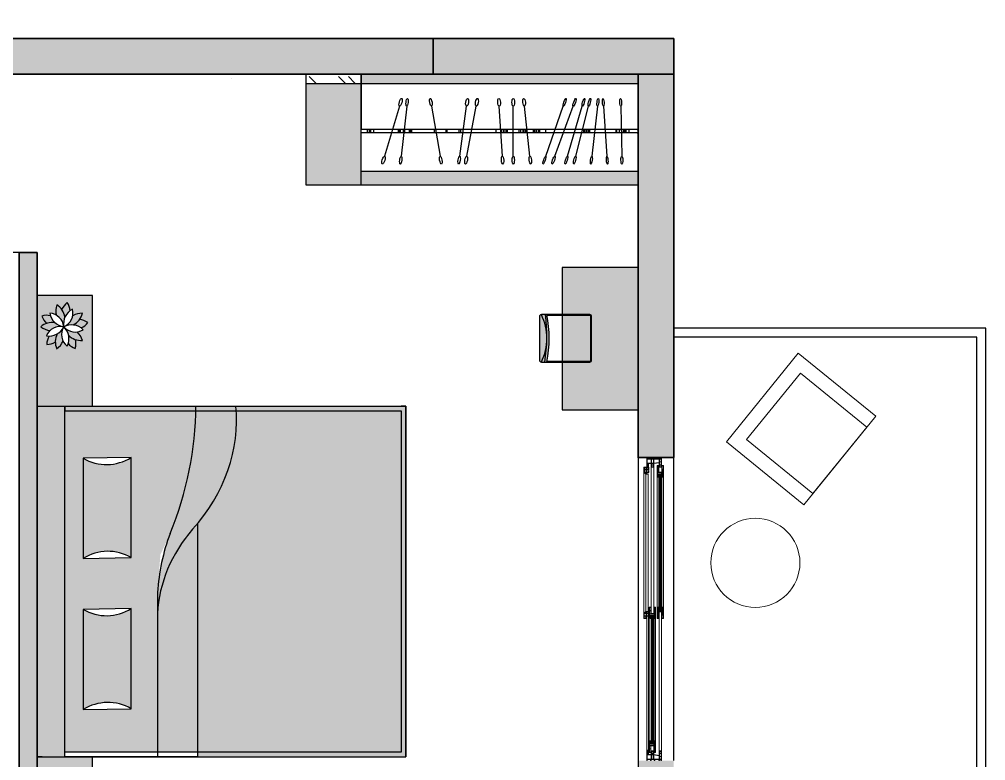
# Model space of a CAD drawing. Header units: millimetres. Extents: x 2258 to 5600, y 711 to 2563.
# Drawn here: x 3073.3 to 3282.8, y 2034.9 to 2195.5 of the extents above; entities that cross this region are included whole.
import ezdxf

# ---------------------------------------------------------------- set-up
doc = ezdxf.new("R2010")
doc.units = ezdxf.units.MM
doc.linetypes.add('HIDDENX2', pattern=[0.75, 0.5, -0.25])
for name, color, linetype, lineweight in [('FP_A_DOOR_WIN', 140, 'Continuous', 18), ('HAT', 8, 'Continuous', 18), ('PQI-A-FLOR', 21, 'Continuous', 30), ('PQI-A-HIDN', 31, 'HIDDENX2', 9), ('PQI-A-IN-ELEV-LGHT', 201, 'Continuous', 5), ('PQI-A-IN-FURN', 39, 'Continuous', 13), ('PQI-A-WALL', 30, 'Continuous', 50), ('PQI-A-WIN', 140, 'Continuous', 13), ('PQI-ST-COLM', 34, 'Continuous', 40), ('WAL', 7, 'Continuous', 30)]:
    doc.layers.add(name, color=color, linetype=linetype, lineweight=lineweight)
doc.linetypes.add('ZIGZAG', pattern='A,0.00254,-5.08,[131,ltypeshp.shx,S=5.08,R=0,X=-5.08,Y=0],-10.16,[131,ltypeshp.shx,S=5.08,R=180,X=5.08,Y=0],-5.08', length=20.32254)

# ---------------------------------------------------------------- blocks, each defined once
blk = doc.blocks.new('ee')
at = {"ltscale": 0.25}
for points in [[(6148908, -3367590.8), (6148589.2, -3368214), (6149301.5, -3368578.3), (6149620.3, -3367955.1)], [(6148997.1, -3367636.3), (6148723.8, -3368170.5), (6149258, -3368443.7), (6149531.2, -3367909.5)], [(6148723.8, -3368170.5), (6148997.1, -3367636.3), (6149531.2, -3367909.5), (6149258, -3368443.7)]]:
    blk.add_lwpolyline(points, close=True, dxfattribs=at)
blk = doc.blocks.new('2track fly')
for p, q in [((74, 59), (74, 34)), ((83, 59), (74, 59)), ((76, 57), (76, 34)), ((81, 57), (76, 57)), ((81, 57), (81, 34)), ((83, 59), (83, 6)), ((14, 54), (0, 54)), ((0, 54), (0, 0.5)), ((0, 5.5), (0, 2.5)), ((0.5, 0), (2, 0)), ((2, 52), (2, 8.5)), ((12, 52), (2, 52)), ((12, 42), (2, 42)), ((12, 40), (2, 40)), ((2, 24), (12, 24)), ((2, 23), (12, 23)), ((2, 5.5), (2, 2.5)), ((2, 5.5), (2, 2.5)), ((2, 0), (2.9, 0.9)), ((2.5, 8), (12, 8)), ((2.5, 6), (11.5, 6)), ((2.5, 2), (3, 2)), ((3, 2), (3, 1.2)), ((11, 2), (11.5, 2)), ((11, 2), (11, 1.4)), ((11.3, 0.7), (11.9, 0.1)), ((12, 52), (12, 8)), ((12, 5.5), (12, 2.5)), ((12.2, 0), (14, 0)), ((14, 54), (14, 29)), ((14, 27), (14, 8)), ((14, 8), (44, 8)), ((14, 5.5), (14, 2.5)), ((14, 0), (14.9, 0.9)), ((14.5, 6), (37.4, 6)), ((14.5, 2), (15, 2)), ((15, 2), (15, 1.2)), ((36.9, 2), (37.4, 2)), ((36.9, 2), (36.9, 1.4)), ((37.2, 0.7), (37.7, 0.1)), ((37.9, 5.5), (37.9, 2.5)), ((38.1, 0), (39.9, 0)), ((39.9, 5.5), (39.9, 2.5)), ((39.9, 0), (40.7, 0.9)), ((55.5, 6), (40.4, 6)), ((40.4, 6), (58.8, 6)), ((40.4, 2), (40.9, 2)), ((40.9, 2), (40.9, 1.2)), ((58, 54), (44, 54)), ((44, 54), (44, 34)), ((44, 32), (44, 8)), ((46, 52), (46, 34)), ((56, 52), (46, 52)), ((56, 42), (46, 42)), ((56, 40), (46, 40)), ((46, 32), (46, 8.5)), ((46.5, 8), (56, 8)), ((46.5, 6), (55.5, 6)), ((46.5, 6), (55.5, 6)), ((46.5, 6), (55.5, 6)), ((56, 52), (56, 34)), ((56, 32), (56, 8)), ((58.3, 2), (58.8, 2)), ((58.3, 2), (58.3, 1.4)), ((58.5, 8), (80.5, 8)), ((58.8, 6), (58.5, 6)), ((58.6, 0.7), (59.2, 0.1)), ((59.3, 5.5), (59.3, 2.5)), ((59.6, 0), (61.3, 0)), ((61.3, 5.5), (61.3, 2.5)), ((61.3, 0), (62.2, 0.9)), ((80.5, 6), (61.8, 6)), ((61.8, 6), (80.5, 6)), ((61.8, 2), (62.3, 2)), ((62.3, 2), (62.3, 1.2)), ((80.5, 2), (80, 2)), ((80, 2), (80, 1.2)), ((81, 0), (80.1, 0.9)), ((81, 5.5), (81, 2.5)), ((81, 5.5), (81, 2.5)), ((82.5, 0), (81, 0)), ((83, 6), (83, 0.5))]:
    blk.add_line(p, q)
for points in [[(14, 29), (43.8, 34, -0.018535), (44, 34, -0.018535)], [(58, 54), (58, 34.5, 0.414214), (58.5, 34), (74, 34)], [(58, 8.5), (58, 31.5, -0.414214), (58.5, 32), (80.5, 32, -0.414214), (81, 31.5), (81, 8.5)]]:
    blk.add_lwpolyline(points, format="xyb")
for points in [[(14, 27), (44, 32)], [(46, 34), (56, 34)], [(46, 32), (56, 32)], [(76, 34), (81, 34)]]:
    blk.add_lwpolyline(points)
for centre, radius, start, end in [((0.5, 0.5), 0.5, 180, 270), ((2.5, 8.5), 0.5, 180, 270), ((2.5, 5.5), 0.5, 90, 180), ((2.5, 2.5), 0.5, 180, 270), ((2.5, 1.2), 0.5, 315, 0), ((12, 1.4), 1, 180, 225), ((11.5, 5.5), 0.5, 0, 90), ((11.5, 2.5), 0.5, 270, 0), ((12.2, 0.5), 0.5, 225, 270), ((14.5, 5.5), 0.5, 90, 180), ((14.5, 2.5), 0.5, 180, 270), ((14.5, 1.2), 0.5, 315, 0), ((37.9, 1.4), 1, 180, 225), ((37.4, 5.5), 0.5, 0, 90), ((37.4, 2.5), 0.5, 270, 0), ((38.1, 0.5), 0.5, 225, 270), ((40.4, 5.5), 0.5, 90, 180), ((40.4, 2.5), 0.5, 180, 270), ((40.4, 1.2), 0.5, 315, 0), ((46.5, 8.5), 0.5, 180, 270), ((58.5, 8.5), 0.5, 180, 270), ((59.3, 1.4), 1, 180, 225), ((58.8, 5.5), 0.5, 0, 90), ((58.8, 2.5), 0.5, 270, 0), ((59.6, 0.5), 0.5, 225, 270), ((61.8, 5.5), 0.5, 90, 180), ((61.8, 2.5), 0.5, 180, 270), ((61.8, 1.2), 0.5, 315, 0), ((80.5, 1.2), 0.5, 180, 225), ((80.5, 8.5), 0.5, 270, 0), ((80.5, 5.5), 0.5, 0, 90), ((80.5, 2.5), 0.5, 270, 0), ((82.5, 0.5), 0.5, 270, 0)]:
    blk.add_arc(centre, radius, start, end)
blk = doc.blocks.new('windowsashfly')
for p, q in [((5, 61), (5, 0)), ((7, 61), (7, 58.5)), ((11.9, 54.5), (7, 54.5)), ((7, 54.5), (7, 2)), ((13.5, 65), (9, 65)), ((11, 63), (9, 63)), ((11, 56.5), (9, 56.5)), ((11.9, 54.5), (10.1, 50.1)), ((13, 54.5), (11, 49.7)), ((11.5, 62.5), (11.5, 62.5)), ((11.5, 57), (11.5, 57)), ((12.5, 62), (12, 62)), ((12.5, 57.5), (12, 57.5)), ((13.5, 65), (13.5, 63)), ((13.5, 55), (13.5, 56.5)), ((5, 0), (14.5, 0)), ((13.5, 21.1), (7, 21.1)), ((13.5, 20.1), (7, 20.1)), ((7, 2), (13.5, 2)), ((9.8, 21.1), (12.8, 44.7)), ((10.8, 21.1), (13.8, 44.5)), ((13.5, 2), (13.5, 39.2)), ((13.5, 39.2), (39, 39.2)), ((14.5, 2), (14.5, 37.2)), ((31.5, 37.2), (14.5, 37.2)), ((14.5, 0), (15.5, 2)), ((15.5, 2), (14.5, 2)), ((17, 46.7), (15, 45.8)), ((17.3, 45.7), (15.5, 44.9)), ((18, 47), (30, 47)), ((18.2, 46), (39, 46)), ((31.5, 0), (30.5, 2)), ((30.5, 2), (31.5, 2)), ((31, 52), (31, 48)), ((31, 52), (32, 52)), ((31.5, 2), (31.5, 37.2)), ((32.5, 2), (32.5, 38.2)), ((32.5, 38.2), (39, 38.2)), ((32.5, 21.1), (39, 21.1)), ((32.5, 20.1), (39, 20.1)), ((32.5, 2), (39, 2)), ((33, 51), (33, 48)), ((34, 47), (38, 47)), ((38.9, 48.3), (38.2, 50.7)), ((39, 46), (39, 2)), ((39.1, 52), (41, 52)), ((41, 52), (41, 0)), ((31.5, 0), (41, 0))]:
    blk.add_line(p, q)
for centre, radius, start, end in [((9, 61), 4, 90, 180), ((9, 61), 2, 90, 180), ((9, 58.5), 2, 180, 270), ((11, 62.5), 0.5, 0, 90), ((11, 57), 0.5, 270, 0), ((12, 62.5), 0.5, 180, 270), ((12, 57), 0.5, 90, 180), ((12.5, 63), 1, 270, 0), ((12.5, 56.5), 1, 0, 90), ((13, 55), 0.5, 270, 0), ((13.8, 48.5), 4, 157.3829, 255.5225), ((13.8, 48.5), 3, 157.3829, 295.014), ((13.8, 48.5), 4, 270, 295.014), ((18, 45), 2, 90, 119.7184), ((18.2, 44), 2, 90, 119.7184), ((30, 48), 1, 270, 0), ((32, 51), 1, 0, 90), ((34, 48), 1, 180, 270), ((38, 48), 1, 270, 16.6761), ((39.1, 51), 1, 90, 196.6761)]:
    blk.add_arc(centre, radius, start, end)
blk = doc.blocks.new('flyscreen sash')
for p, q in [((-27, 30), (-17, 40)), ((-27, 30), (-27, 0)), ((-27, 0), (-12.6, 0)), ((-16.2, 38), (-25, 29.2)), ((-25, 29.2), (-25, 15.9)), ((-25, 28.3), (-14.1, 28.3)), ((-25, 15.9), (-14.1, 15.9)), ((-25, 14.4), (-25, 2)), ((-25, 14.4), (-14.1, 14.4)), ((-25, 2), (-17.1, 2)), ((-23.9, 30.3), (-14.1, 30.3)), ((-3, 40), (-17, 40)), ((-16.6, 2.5), (-16.6, 7.5)), ((-10, 38), (-16.2, 38)), ((-15.6, 2.5), (-15.6, 7.5)), ((-15.1, 9), (-14.1, 9)), ((-15.1, 8), (-13.1, 8)), ((-15.1, 2), (-13.1, 2)), ((-14.1, 38), (-14.1, 30.3)), ((-14.1, 28.3), (-14.1, 15.9)), ((-14.1, 14.4), (-14.1, 9)), ((-13.1, 38), (-13.1, 30.3)), ((-10, 30.3), (-13.1, 30.3)), ((-13.1, 30.3), (-10, 30.3)), ((-13.1, 28.3), (-3.5, 28.3)), ((-13.1, 28.3), (-13.1, 15.9)), ((-13.1, 15.9), (-2, 15.9)), ((-13.1, 8), (-13.1, 7)), ((-13.1, 7), (-12.6, 7)), ((-13.1, 3), (-12.6, 3)), ((-13.1, 2), (-13.1, 3)), ((-12.6, 14.4), (-2, 14.4)), ((-12.6, 14.4), (-12.6, 7)), ((-12.6, 0), (-12.6, 3)), ((-10, 38), (-10, 37.7)), ((-10, 30.3), (-10, 30.6)), ((-3.5, 38), (-9.5, 38)), ((-9.5, 38), (-9.5, 37.7)), ((-9.5, 30.3), (-9.5, 30.6)), ((-3.5, 30.3), (-9.5, 30.3)), ((-9.5, 30.3), (-1.5, 30.3)), ((-4, 18.8), (-4, 23.8)), ((-3.5, 38), (-3.5, 37.5)), ((-3.5, 37.5), (-3, 38)), ((-3.5, 30.3), (-3.5, 30.8)), ((-3.5, 30.8), (-3, 30.3)), ((-3, 40), (-3, 38)), ((-3, 18.8), (-3, 23.8)), ((-2.5, 25.3), (0, 25.3)), ((-2.5, 24.3), (-0.5, 24.3)), ((-2.5, 18.3), (-0.5, 18.3)), ((-2.5, 17.3), (0, 17.3)), ((-2, 25.3), (-2, 26.8)), ((-2, 15.9), (-2, 17.3)), ((-2, 0), (-2, 14.4)), ((-2, 0), (0, 0)), ((-0.5, 24.3), (-0.5, 23.3)), ((-0.5, 23.3), (0, 23.3)), ((-0.5, 19.3), (0, 19.3)), ((-0.5, 18.3), (-0.5, 19.3)), ((0, 23.3), (0, 28.8)), ((0, 0), (0, 19.3)), ((0, 18.3), (0, 19.3))]:
    blk.add_line(p, q)
for centre, radius, start, end in [((-17.1, 2.5), 0.5, 270, 0), ((-15.1, 7.5), 1.5, 90, 180), ((-15.1, 7.5), 0.5, 90, 180), ((-15.1, 2.5), 0.5, 180, 270), ((-9.8, 37.7), 0.25, 180, 360), ((-9.8, 30.6), 0.25, 0, 180), ((-2.5, 23.8), 1.5, 90, 180), ((-2.5, 18.8), 1.5, 180, 270), ((-3.5, 26.8), 1.5, 0, 90), ((-2.5, 23.8), 0.5, 90, 180), ((-2.5, 18.8), 0.5, 180, 270), ((-1.5, 28.8), 1.5, 0, 90)]:
    blk.add_arc(centre, radius, start, end)
blk = doc.blocks.new('sd51')
at = {"layer": 'FP_A_DOOR_WIN', "ltscale": 100}
for p, q in [((-90.1, 1607), (-72.6, 1607)), ((-72.6, 1607), (-90.1, 1601)), ((-90.1, 1607), (-72.6, 1601)), ((-90.1, 1601), (-90.1, 1607)), ((-90.1, 1601), (-72.6, 1601)), ((-72.6, 1601), (-72.6, 1607)), ((-134.1, 98), (-116.6, 98)), ((-116.6, 92), (-134.1, 98)), ((-134.1, 92), (-116.6, 98)), ((-134.1, 98), (-134.1, 92)), ((-134.1, 92), (-116.6, 92)), ((-116.6, 98), (-116.6, 92))]:
    blk.add_line(p, q, dxfattribs=at)
for points in [[(-68.3, 1589.3), (-68.9, 1589), (-72.1, 1589), (-72.1, 1591), (-71.6, 1591), (-71.1, 1590.5), (-70.6, 1590), (-69.3, 1590), (-68.7, 1590.3), (-63.9, 1594.7), (-63.6, 1595.4), (-63.6, 1596.7), (-71.1, 1596.7), (-71.1, 1596.2), (-71.6, 1595.7), (-72.1, 1595.7), (-72.1, 1601.1), (-68.6, 1601.1), (-68.1, 1601.8), (-69.1, 1607), (-68.1, 1607), (-67, 1601.5), (-66.5, 1601.1), (-62.6, 1601.1), (-62.6, 1595), (-62.9, 1594.2)], [(-71.1, 1597.7), (-63.6, 1597.7), (-63.6, 1600.1), (-71.1, 1600.1)], [(-112.8, 109.7), (-113.4, 110), (-116.6, 110), (-116.6, 108), (-116.1, 108), (-115.6, 108.5), (-115.1, 109), (-113.8, 109), (-113.2, 108.7), (-108.4, 104.3), (-108.1, 103.6), (-108.1, 102.3), (-115.6, 102.3), (-115.6, 102.8), (-116.1, 103.3), (-116.6, 103.3), (-116.6, 97.9), (-113.1, 97.9), (-112.6, 97.2), (-113.6, 92), (-112.6, 92), (-111.5, 97.5), (-111, 97.9), (-107.1, 97.9), (-107.1, 104), (-107.4, 104.8)], [(-115.6, 101.3), (-108.1, 101.3), (-108.1, 98.9), (-115.6, 98.9)]]:
    blk.add_lwpolyline(points, close=True, dxfattribs=at)
at = {"layer": 'PQI-A-FLOR', "ltscale": 2.5}
blk.add_line((-200, 1699), (-200, 0), dxfattribs=at)
at = {"layer": 'PQI-A-HIDN'}
blk.add_line((0, 1699), (0, 0), dxfattribs=at)
at = {"layer": 'PQI-A-IN-ELEV-LGHT', "ltscale": 100}
for p, q in [((-131.6, 865.8), (-131.6, 1645.5)), ((-117.6, 865.8), (-117.6, 1645.5)), ((-57.6, 1645.5), (-57.6, 903)), ((-57.6, 1640.5), (-57.6, 888.6)), ((-48.6, 1645.5), (-48.6, 903)), ((-48.6, 1640.5), (-48.6, 888.6)), ((-98.6, 1593), (-98.6, 890)), ((-62.6, 1595), (-62.6, 890)), ((-87.6, 54), (-87.6, 875.2)), ((-73.6, 54), (-73.6, 875.2)), ((-33.1, 873), (-33.1, 83)), ((-142.6, 842), (-142.6, 97)), ((-106.6, 844), (-106.6, 97)), ((-43.1, 863), (-43.1, 93))]:
    blk.add_line(p, q, dxfattribs=at)
at = {"layer": 'PQI-A-WIN', "ltscale": 100}
for p, q in [((-90.1, 891), (-90.1, 1601)), ((-84.1, 891), (-84.1, 1601)), ((-78.6, 891), (-78.6, 1601)), ((-72.6, 891), (-72.6, 1601)), ((-90.1, 891), (-72.6, 891)), ((-72.6, 885), (-90.1, 891)), ((-90.1, 885), (-72.6, 891)), ((-90.1, 891), (-90.1, 885)), ((-90.1, 885), (-72.6, 885)), ((-72.6, 891), (-72.6, 885)), ((-134.1, 856), (-116.6, 856)), ((-116.6, 856), (-134.1, 850)), ((-134.1, 856), (-116.6, 850)), ((-134.1, 850), (-134.1, 856)), ((-134.1, 98), (-134.1, 850)), ((-134.1, 850), (-116.6, 850)), ((-128.1, 98), (-128.1, 850)), ((-122.6, 98), (-122.6, 850)), ((-116.6, 850), (-116.6, 856)), ((-116.6, 98), (-116.6, 850))]:
    blk.add_line(p, q, dxfattribs=at)
at = {"layer": 'PQI-A-WIN', "linetype": 'ZIGZAG', "ltscale": 0.01}
blk.add_line((-57.1, 91), (-57.1, 869), dxfattribs=at)
at = {"layer": 'PQI-A-WIN', "ltscale": 100}
for points in [[(-68.8, 902.7), (-69.4, 903), (-72.6, 903), (-72.6, 901), (-72.1, 901), (-71.6, 901.5), (-71.1, 902), (-69.8, 902), (-69.2, 901.7), (-64.4, 897.3), (-64.1, 896.6), (-64.1, 895.4), (-71.6, 895.4), (-71.6, 895.9), (-72.1, 896.4), (-72.6, 896.4), (-72.6, 890.9), (-69.1, 890.9), (-68.6, 890.2), (-69.6, 885), (-68.6, 885), (-67.5, 890.5), (-67, 890.9), (-63.1, 890.9), (-63.1, 897), (-63.4, 897.8)], [(-71.6, 894.4), (-64.1, 894.4), (-64.1, 891.9), (-71.6, 891.9)], [(-112.3, 838.3), (-112.9, 838), (-116.1, 838), (-116.1, 840), (-115.6, 840), (-115.1, 839.5), (-114.6, 839), (-113.3, 839), (-112.7, 839.3), (-107.9, 843.7), (-107.6, 844.4), (-107.6, 845.7), (-115.1, 845.7), (-115.1, 845.2), (-115.6, 844.7), (-116.1, 844.7), (-116.1, 850.1), (-112.6, 850.1), (-112.1, 850.8), (-113.1, 856), (-112.1, 856), (-111, 850.5), (-110.5, 850.1), (-106.6, 850.1), (-106.6, 844), (-106.9, 843.2)], [(-115.1, 846.7), (-107.6, 846.7), (-107.6, 849.1), (-115.1, 849.1)]]:
    blk.add_lwpolyline(points, close=True, dxfattribs=at)
at = {"layer": 'FP_A_DOOR_WIN', "ltscale": 100, "xscale": -1}
for name, p, rotation in [('2track fly', (-131.6, 1699.5), 180), ('windowsashfly', (-103.6, 1654), 180), ('flyscreen sash', (-60.1, 53), 359.9999999997831)]:
    blk.add_blockref(name, p, dxfattribs=dict(at, rotation=rotation))
at = {"layer": 'FP_A_DOOR_WIN', "ltscale": 100}
for name, p in [('windowsashfly', (-147.6, 45)), ('2track fly', (-131.6, 0))]:
    blk.add_blockref(name, p, dxfattribs=at)
at = {"layer": 'PQI-A-WIN', "ltscale": 100, "xscale": -1, "rotation": 180}
blk.add_blockref('windowsashfly', (-147.6, 903), dxfattribs=at)
at = {"layer": 'PQI-A-WIN', "ltscale": 100}
blk.add_blockref('windowsashfly', (-103.6, 838), dxfattribs=at)
at = {"layer": 'PQI-A-WIN', "ltscale": 100, "rotation": 180.0000000002448}
blk.add_blockref('flyscreen sash', (-60.1, 903), dxfattribs=at)

msp = doc.modelspace()

# ---------------------------------------------------------------- hatches: boundary and pattern name
at = {"layer": 'HAT', "lineweight": 30}
h = msp.add_hatch(color=24, dxfattribs=at)
h.dxf.hatch_style = 1
h.paths.add_polyline_path([(2880.509, 2117.082), (2880.509, 2120.082), (2820.509, 2120.082), (2820.509, 2117.082)])
h.paths.add_polyline_path([(2892.509, 2117.082), (2892.509, 2139.082), (2880.509, 2139.082), (2880.509, 2117.082)])
h.paths.add_polyline_path([(2880.509, 2139.082), (2880.509, 2141.082), (2820.509, 2141.082), (2820.509, 2139.082)])
h.paths.add_polyline_path([(3207.428, 2181.576), (3207.428, 2183.576), (3147.428, 2183.576), (3147.428, 2181.576)])
h = msp.add_hatch(color=24, dxfattribs=at)
h.dxf.hatch_style = 1
h.paths.add_polyline_path([(3207.428, 2159.576), (3207.428, 2162.576), (3147.428, 2162.576), (3147.428, 2159.576)])
h.paths.add_polyline_path([(3147.428, 2159.576), (3147.428, 2162.576), (3147.428, 2181.576), (3135.428, 2181.576), (3135.428, 2159.576)])
h = msp.add_hatch(color=24, dxfattribs=at)
h.dxf.hatch_style = 1
h.paths.add_polyline_path([(3190.986, 2121.214), (3190.986, 2121.42), (3187.663, 2121.42, -0.0022171), (3187.619, 2121.214)])
h.paths.add_polyline_path([(3190.986, 2131.285), (3190.986, 2131.491), (3187.619, 2131.491, -0.0022171), (3187.663, 2131.285)])
h.paths.add_polyline_path([(3196.947, 2131.491, -0.4142136), (3197.358, 2131.08), (3197.358, 2121.625, -0.4142136), (3196.947, 2121.214), (3190.986, 2121.214), (3190.986, 2110.876), (3207.428, 2110.876), (3207.428, 2141.706), (3190.986, 2141.706), (3190.986, 2131.491)])
h = msp.add_hatch(color=24, dxfattribs=at)
h.dxf.hatch_style = 1
h.paths.add_polyline_path([(3089.189, 2111.623), (3089.189, 2135.623), (3077.189, 2135.623), (3077.189, 2111.623)])
h.paths.add_polyline_path([(3081.124, 2125.51, -0.0925071), (3079.284, 2125.025, -0.1474339), (3079.783, 2126.822, -0.0415583), (3079.196, 2126.867, -0.1092039), (3079.99, 2128.034, -0.1332644), (3077.96, 2128.842, -0.0957329), (3079.228, 2129.564, -0.0925071), (3078.198, 2131.163, -0.147434), (3080.061, 2131.244, -0.0415583), (3079.923, 2131.816, -0.1092039), (3081.278, 2131.422, -0.1332644), (3081.419, 2133.602, -0.0957329), (3082.497, 2132.619, -0.0925071), (3083.7, 2134.093, -0.147434), (3084.353, 2132.346, -0.0415583), (3084.854, 2132.654, -0.1092039), (3084.898, 2131.244, -0.1332645), (3087.015, 2131.784, -0.0957329), (3086.414, 2130.454, -0.0925071), (3088.187, 2129.765, -0.1474341), (3086.727, 2128.605, -0.0415583), (3087.175, 2128.223, -0.1092039), (3085.847, 2127.746, -0.1332644), (3087.015, 2125.899, -0.0957329), (3085.565, 2126.06, -0.0925071), (3085.458, 2124.161, -0.1474341), (3083.903, 2125.191, -0.0415583), (3083.678, 2124.647, -0.1092039), (3082.814, 2125.762, -0.1332644), (3081.419, 2124.081, -0.0957329)], flags=16)
at = {"layer": 'HAT', "lineweight": 30, "true_color": 0x58ba48}
h = msp.add_hatch(color=85, dxfattribs=at)
h.dxf.hatch_style = 1
h.paths.add_polyline_path([(3087.015, 2131.784, 0.1332645), (3084.898, 2131.244, -0.2243524), (3083.258, 2128.983, -0.128333), (3085.028, 2129.252, 0.2192647)])
h.paths.add_polyline_path([(3081.055, 2129.721, -0.1304105), (3080.061, 2131.244, 0.147434), (3078.198, 2131.163, 0.0925071), (3079.228, 2129.564, -0.120992)])
h.paths.add_polyline_path([(3079.99, 2128.034, -0.2243524), (3082.646, 2128.899, -0.128333), (3081.055, 2129.721, 0.120992), (3079.228, 2129.564, 0.0957329), (3077.96, 2128.842, 0.1332644)])
h.paths.add_polyline_path([(3081.124, 2125.51, -0.120992), (3081.538, 2127.297, -0.1304106), (3079.783, 2126.822, 0.1474339), (3079.284, 2125.025, 0.0925071)])
h.paths.add_polyline_path([(3082.814, 2125.762, -0.224352), (3082.812, 2128.555, -0.1283327), (3081.538, 2127.297, 0.2192646), (3081.419, 2124.081, 0.1332644)])
h.paths.add_polyline_path([(3085.458, 2124.161, 0.0925071), (3085.565, 2126.06, -0.120992), (3083.993, 2127.007, -0.1304106), (3083.903, 2125.191, 0.1474341)])
h.paths.add_polyline_path([(3087.015, 2125.899, 0.1332644), (3085.847, 2127.746, -0.2243524), (3083.191, 2128.608, -0.128333), (3083.993, 2127.007, 0.120992), (3085.565, 2126.06, 0.0957329)])
h.paths.add_polyline_path([(3088.187, 2129.765, 0.0925071), (3086.414, 2130.454, -0.1209921), (3085.028, 2129.252, -0.1304105), (3086.727, 2128.605, 0.1474341)])
h.paths.add_polyline_path([(3084.353, 2132.346, 0.147434), (3083.7, 2134.093, 0.0925071), (3082.497, 2132.619, -0.1209921), (3083.212, 2130.93, -0.1304106)])
h.paths.add_polyline_path([(3082.921, 2129.163, -0.1283333), (3083.212, 2130.93, 0.1209921), (3082.497, 2132.619, 0.0957329), (3081.419, 2133.602, 0.1332644), (3081.278, 2131.422, -0.2243528)])
h.paths.add_polyline_path([(3081.368, 2020.718, -0.120992), (3081.783, 2022.505, -0.1304106), (3080.028, 2022.029, 0.1474339), (3079.528, 2020.233, 0.0925071)])
h.paths.add_polyline_path([(3083.058, 2020.97, -0.224352), (3083.057, 2023.763, -0.1283327), (3081.783, 2022.505, 0.2192646), (3081.663, 2019.289, 0.1332644)])
h.paths.add_polyline_path([(3085.702, 2019.369, 0.0925071), (3085.809, 2021.268, -0.120992), (3084.238, 2022.215, -0.1304106), (3084.148, 2020.399, 0.1474341)])
h.paths.add_polyline_path([(3087.259, 2021.107, 0.1332644), (3086.092, 2022.954, -0.2243524), (3083.435, 2023.815, -0.128333), (3084.238, 2022.215, 0.120992), (3085.809, 2021.268, 0.0957329)])
h.paths.add_polyline_path([(3088.432, 2024.973, 0.0925071), (3086.658, 2025.662, -0.1209921), (3085.272, 2024.46, -0.1304105), (3086.972, 2023.813, 0.1474341)])
h.paths.add_polyline_path([(3087.259, 2026.992, 0.1332645), (3085.142, 2026.452, -0.2243524), (3083.502, 2024.191, -0.128333), (3085.272, 2024.46, 0.2192647)])
h.paths.add_polyline_path([(3084.597, 2027.554, 0.147434), (3083.945, 2029.301, 0.0925071), (3082.742, 2027.827, -0.1209921), (3083.456, 2026.138, -0.1304106)])
h.paths.add_polyline_path([(3083.165, 2024.371, -0.1283333), (3083.456, 2026.138, 0.2192647), (3081.663, 2028.81, 0.1332644), (3081.523, 2026.63, -0.2243528)])
h.paths.add_polyline_path([(3081.3, 2024.929, -0.1304105), (3080.305, 2026.452, 0.147434), (3078.442, 2026.371, 0.0925071), (3079.472, 2024.772, -0.120992)])
h.paths.add_polyline_path([(3080.234, 2023.242, -0.2243524), (3082.89, 2024.106, -0.128333), (3081.3, 2024.929, 0.120992), (3079.472, 2024.772, 0.0957329), (3078.204, 2024.049, 0.1332644)])
h.paths.add_polyline_path([(3201.223, 2018.702, -0.1283333), (3201.514, 2020.469, 0.2192647), (3199.721, 2023.141, 0.1332644), (3199.58, 2020.961, -0.2243528)])
h.paths.add_polyline_path([(3201.514, 2020.469, -0.1304106), (3202.655, 2021.885, 0.147434), (3202.002, 2023.632, 0.0925071), (3200.799, 2022.158, -0.1209921)])
h.paths.add_polyline_path([(3205.317, 2021.323, 0.1332645), (3203.2, 2020.783, -0.2243524), (3201.56, 2018.522, -0.128333), (3203.33, 2018.791, 0.2192647)])
h.paths.add_polyline_path([(3206.489, 2019.305, 0.0925071), (3204.716, 2019.993, -0.1209921), (3203.33, 2018.791, -0.1304105), (3205.029, 2018.144, 0.1474341)])
h.paths.add_polyline_path([(3205.317, 2015.438, 0.1332644), (3204.149, 2017.285, -0.2243524), (3201.493, 2018.147, -0.128333), (3202.295, 2016.546, 0.2192646)])
h.paths.add_polyline_path([(3203.76, 2013.7, 0.0925071), (3203.867, 2015.599, -0.120992), (3202.295, 2016.546, -0.1304106), (3202.205, 2014.73, 0.1474341)])
h.paths.add_polyline_path([(3201.116, 2015.301, -0.224352), (3201.114, 2018.094, -0.1283327), (3199.84, 2016.836, 0.2192646), (3199.721, 2013.62, 0.1332644)])
h.paths.add_polyline_path([(3199.426, 2015.049, -0.120992), (3199.84, 2016.836, -0.1304106), (3198.085, 2016.361, 0.1474339), (3197.586, 2014.564, 0.0925071)])
h.paths.add_polyline_path([(3198.292, 2017.573, -0.2243524), (3200.948, 2018.438, -0.128333), (3199.357, 2019.26, 0.2192646), (3196.262, 2018.381, 0.1332644)])
h.paths.add_polyline_path([(3199.357, 2019.26, -0.1304105), (3198.363, 2020.783, 0.147434), (3196.5, 2020.702, 0.0925071), (3197.53, 2019.103, -0.120992)])
at = {"layer": 'HAT', "lineweight": 30, "true_color": 0x7aafdf}
h = msp.add_hatch(color=143, dxfattribs=at)
h.dxf.hatch_style = 1
h.paths.add_polyline_path([(3186.465, 2131.491, 0.4142136), (3186.054, 2131.08), (3186.054, 2121.625, 0.4142136), (3186.465, 2121.214, 0.2295187)])
h.paths.add_polyline_path([(3187.194, 2121.214, 0.0773377), (3187.338, 2131.491), (3186.465, 2131.491, -0.2295187), (3186.465, 2121.214)])
h.paths.add_polyline_path([(3187.619, 2131.491), (3187.338, 2131.491, -0.0773377), (3187.194, 2121.214), (3187.619, 2121.214, 0.1096291)])
h.paths.add_polyline_path([(3196.947, 2121.42, 0.4142136), (3197.153, 2121.625), (3197.153, 2131.08, 0.4142136), (3196.947, 2131.285), (3190.986, 2131.285), (3190.986, 2121.42)])
at = {"layer": 'HAT', "lineweight": 30}
h = msp.add_hatch(color=24, dxfattribs=at)
h.dxf.hatch_style = 1
h.paths.add_polyline_path([(3196.947, 2131.285, -0.4142136), (3197.153, 2131.08), (3197.153, 2121.625, -0.4142136), (3196.947, 2121.42), (3190.986, 2121.42), (3190.986, 2121.214), (3196.947, 2121.214, 0.4142136), (3197.358, 2121.625), (3197.358, 2131.08, 0.4142136), (3196.947, 2131.491), (3190.986, 2131.491), (3190.986, 2131.285)])
h = msp.add_hatch(color=24, dxfattribs=at)
h.dxf.hatch_style = 1
edge = h.paths.add_edge_path(flags=0)
edge.add_ellipse((3011.264, 2111.879), major_axis=(100.333, 0), ratio=0.84, start_angle=-0.85392, end_angle=-0.17406)
edge.add_line((3111.597, 2111.623), (3083.189, 2111.623))
edge.add_line((3083.189, 2111.623), (3083.189, 2110.623))
edge.add_line((3083.189, 2110.623), (3111.586, 2110.623))
h.paths.add_polyline_path([(3083.189, 2035.663), (3083.189, 2111.623), (3077.189, 2111.623), (3077.189, 2035.663), (3078.277, 2035.663)])
h.paths.add_polyline_path([(3089.189, 2011.664), (3089.189, 2035.663), (3077.189, 2035.663), (3077.189, 2011.663)])
h.paths.add_polyline_path([(3082.742, 2027.827, -0.0925071), (3083.945, 2029.301, -0.147434), (3084.597, 2027.554, -0.0415583), (3085.099, 2027.862, -0.1092039), (3085.142, 2026.452, -0.1332645), (3087.259, 2026.992, -0.0957329), (3086.658, 2025.662, -0.0925071), (3088.432, 2024.973, -0.1474341), (3086.972, 2023.813, -0.0415583), (3087.419, 2023.431, -0.1092039), (3086.092, 2022.954, -0.1332644), (3087.259, 2021.107, -0.0957329), (3085.809, 2021.268, -0.0925071), (3085.702, 2019.369, -0.1474341), (3084.148, 2020.399, -0.0415583), (3083.923, 2019.855, -0.1092039), (3083.058, 2020.97, -0.1332644), (3081.663, 2019.289, -0.0957329), (3081.368, 2020.718, -0.0925071), (3079.528, 2020.233, -0.1474339), (3080.028, 2022.029, -0.0415583), (3079.441, 2022.075, -0.1092039), (3080.234, 2023.242, -0.1332644), (3078.204, 2024.049, -0.0957329), (3079.472, 2024.772, -0.0925071), (3078.442, 2026.371, -0.147434), (3080.305, 2026.452, -0.0415583), (3080.168, 2027.024, -0.1092039), (3081.523, 2026.63, -0.1332644), (3081.663, 2028.81, -0.0957329)], flags=16)
h.paths.add_polyline_path([(3103.267, 2035.663), (3103.267, 2036.663), (3083.189, 2036.663), (3083.189, 2035.663), (3089.189, 2035.663)], flags=0)
h.paths.add_polyline_path([(3157.109, 2035.663), (3157.109, 2111.623), (3156.109, 2111.623), (3083.189, 2111.623), (3083.189, 2110.623), (3111.586, 2110.623), (3156.109, 2110.623), (3156.109, 2036.663), (3111.968, 2036.663), (3111.968, 2035.663)])
h.paths.add_polyline_path([(3111.968, 2035.663), (3111.968, 2036.663), (3103.267, 2036.663), (3103.267, 2035.663)], flags=0)
at = {"layer": 'HAT', "lineweight": 30, "true_color": 0xadddf7}
h = msp.add_hatch(color=141, dxfattribs=at)
h.dxf.hatch_style = 1
h.paths.add_polyline_path([(3097.573, 2100.535), (3087.175, 2100.377, 0.27732)], flags=0)
h.paths.add_polyline_path([(3097.573, 2078.845, 0.27732), (3087.175, 2078.686)], flags=0)
h.paths.add_polyline_path([(3097.573, 2067.785), (3087.175, 2067.627, 0.27732)], flags=0)
h.paths.add_polyline_path([(3097.573, 2046.094, 0.27732), (3087.175, 2045.936)], flags=0)
edge = h.paths.add_edge_path()
edge.add_line((3103.267, 2036.663), (3103.267, 2071.297))
edge.add_ellipse((3168.307, 2068.14), major_axis=(65.149, 0), ratio=0.84, start_angle=163.05711, end_angle=176.69354, ccw=False)
edge.add_ellipse((3011.264, 2111.879), major_axis=(100.333, 0), ratio=0.84, start_angle=-19.2534, end_angle=-0.85392)
edge.add_line((3111.586, 2110.623), (3083.189, 2110.623))
edge.add_line((3083.189, 2110.623), (3083.189, 2036.663))
edge.add_line((3083.189, 2036.663), (3103.267, 2036.663))
h.paths.add_polyline_path([(3097.573, 2067.785), (3097.573, 2046.094), (3087.175, 2045.936), (3087.175, 2067.627)], flags=16)
h.paths.add_polyline_path([(3087.175, 2078.686), (3087.175, 2100.377), (3097.573, 2100.535), (3097.573, 2078.845)], flags=16)
at = {"layer": 'HAT', "lineweight": 30, "true_color": 0x7aafdf}
h = msp.add_hatch(color=143, dxfattribs=at)
h.dxf.hatch_style = 1
edge = h.paths.add_edge_path()
edge.add_ellipse((3081.24, 2105.56), major_axis=(37.671, 12.298), ratio=0.8684506, start_angle=-54.13017, end_angle=-12.27081)
edge.add_line((3120.321, 2110.623), (3111.586, 2110.623))
edge.add_ellipse((3011.264, 2111.879), major_axis=(100.333, 0), ratio=0.84, start_angle=-19.2534, end_angle=-0.85392, ccw=False)
edge.add_ellipse((3168.307, 2068.14), major_axis=(65.149, 0), ratio=0.84, start_angle=163.05711, end_angle=176.69354)
edge.add_line((3103.267, 2071.297), (3103.267, 2066.728))
edge.add_ellipse((3143.214, 2065.24), major_axis=(39.986, 0), ratio=0.84, start_angle=143.95969, end_angle=177.46022, ccw=False)
edge.add_ellipse((3081.24, 2105.56), major_axis=(37.671, 12.298), ratio=0.8684506, start_angle=-56.62986, end_angle=-54.13017)
edge = h.paths.add_edge_path()
edge.add_line((3111.968, 2036.663), (3111.968, 2086.254))
edge.add_ellipse((3081.24, 2105.56), major_axis=(37.671, 12.298), ratio=0.8684506, start_angle=-56.62986, end_angle=-54.13017, ccw=False)
edge.add_ellipse((3143.214, 2065.24), major_axis=(39.986, 0), ratio=0.84, start_angle=143.95969, end_angle=177.46022, ccw=False)
edge.add_line((3103.267, 2066.728), (3103.267, 2036.663))
edge.add_line((3103.267, 2036.663), (3111.968, 2036.663))
h.paths.add_polyline_path([(3097.573, 2046.094), (3097.573, 2067.785, -0.27732), (3087.175, 2067.627), (3087.175, 2045.936, -0.27732)])
h.paths.add_polyline_path([(3097.573, 2078.845), (3097.573, 2100.535, -0.27732), (3087.175, 2100.377), (3087.175, 2078.686, -0.27732)])
h.paths.add_polyline_path([(3097.573, 2078.845, 0.27732), (3087.175, 2078.686)], flags=0)
h.paths.add_polyline_path([(3097.573, 2100.535), (3087.175, 2100.377, 0.27732)], flags=0)
h = msp.add_hatch(color=143, dxfattribs=at)
h.dxf.hatch_style = 1
edge = h.paths.add_edge_path()
edge.add_line((3156.109, 2036.663), (3156.109, 2110.623))
edge.add_line((3156.109, 2110.623), (3120.321, 2110.623))
edge.add_ellipse((3081.24, 2105.56), major_axis=(37.671, 12.298), ratio=0.8684506, start_angle=-54.13017, end_angle=-12.27081, ccw=False)
edge.add_line((3111.968, 2086.254), (3111.968, 2036.663))
edge.add_line((3111.968, 2036.663), (3156.109, 2036.663))
edge = h.paths.add_edge_path()
edge.add_line((3111.968, 2036.663), (3111.968, 2086.254))
edge.add_ellipse((3081.24, 2105.56), major_axis=(37.671, 12.298), ratio=0.8684506, start_angle=-56.62986, end_angle=-54.13017, ccw=False)
edge.add_ellipse((3143.214, 2065.24), major_axis=(39.986, 0), ratio=0.84, start_angle=143.95969, end_angle=177.46022, ccw=False)
edge.add_line((3103.267, 2066.728), (3103.267, 2036.663))
edge.add_line((3103.267, 2036.663), (3111.968, 2036.663))
at = {"layer": 'PQI-A-IN-FURN', "true_color": 0x000000}
h = msp.add_hatch(color=18, dxfattribs=at)
h.dxf.hatch_style = 1
h.paths.add_polyline_path([(3008.617, 2003.937), (3008.617, 2011.663), (2982.54, 2011.663), (2982.54, 2003.937)])
h.paths.add_polyline_path([(3038.557, 2003.939), (3042.42, 2003.938), (3042.42, 2011.663), (3016.354, 2011.663), (3016.354, 2003.939), (3020.216, 2003.939), (3038.557, 2003.937)])
h.paths.add_polyline_path([(3016.352, 2003.939), (3016.352, 2061.887), (3008.626, 2061.887), (3008.626, 2003.939)])
h.paths.add_polyline_path([(3016.343, 2061.887), (3016.343, 2141.08), (3044.351, 2141.08), (3044.352, 2144.944), (2967.978, 2144.944), (2967.978, 2148.806), (2964.115, 2148.806), (2964.115, 2144.944), (2941.99, 2144.943), (2941.99, 2141.079), (2947.772, 2141.079), (2947.772, 2040.639), (2951.635, 2040.639), (2951.635, 2141.079), (3008.628, 2141.08), (3008.628, 2061.887)])
h.paths.add_polyline_path([(3058.32, 2183.58), (3058.32, 2191.306), (3006.175, 2191.302), (3006.175, 2183.576)])
h.paths.add_polyline_path([(3162.991, 2183.577), (3162.991, 2191.303), (3058.329, 2191.303), (3058.329, 2183.577), (3082.093, 2183.577), (3082.093, 2183.577), (3099.085, 2183.577), (3114.257, 2183.577), (3117.085, 2183.577)])
h.paths.add_polyline_path([(3215.153, 2183.578), (3215.153, 2191.304), (3163, 2191.304), (3163, 2183.578)])
h.paths.add_polyline_path([(3215.155, 2100.517), (3215.155, 2183.576), (3207.428, 2183.576), (3207.428, 2100.517)])
h.paths.add_polyline_path([(3215.153, 2003.939), (3215.153, 2034.845), (3207.427, 2034.845), (3207.427, 2011.665), (3184.248, 2011.665), (3184.248, 2003.939)])
h = msp.add_hatch(color=18, dxfattribs=at)
h.dxf.hatch_style = 1
h.paths.add_polyline_path([(3118.594, 2003.937), (3118.594, 2011.663), (3077.189, 2011.663), (3077.189, 2144.944), (3073.326, 2144.944), (3073.326, 2003.937)])
h.paths.add_polyline_path([(2820.509, 2003.939), (2820.509, 2061.886), (2816.647, 2061.886), (2812.783, 2061.886), (2812.783, 2011.663), (2812.784, 2011.663), (2812.784, 2003.939)])
h.paths.add_polyline_path([(2855.269, 2003.937), (2855.269, 2011.663), (2820.511, 2011.663), (2820.511, 2003.939), (2824.372, 2003.939)])
h.paths.add_polyline_path([(2812.783, 2003.937), (2812.783, 2011.663), (2799.618, 2011.663), (2799.618, 2003.937)])
h.paths.add_polyline_path([(2816.647, 2061.887), (2816.647, 2105.993), (2816.647, 2141.082), (2907.21, 2141.082), (2907.21, 2144.945), (2812.784, 2144.945), (2812.784, 2061.887)])
h.paths.add_polyline_path([(2674.05, 2003.939), (2674.05, 2011.664), (2674.053, 2056.091), (2670.191, 2056.091), (2666.327, 2056.091), (2666.327, 2011.664), (2666.328, 2011.664), (2666.328, 2003.939)])
h.paths.add_polyline_path([(2699.156, 2003.937), (2699.156, 2011.663), (2674.053, 2011.664), (2674.053, 2003.938)])
h.paths.add_polyline_path([(2666.327, 2003.938), (2666.327, 2011.664), (2637.306, 2011.66), (2637.306, 2003.934)])
h.paths.add_polyline_path([(2674.054, 2056.092), (2674.054, 2144.945), (2641.207, 2144.944), (2641.207, 2141.08), (2652.191, 2141.081), (2652.191, 2141.082), (2670.191, 2141.082), (2670.191, 2056.092)])
h.paths.add_polyline_path([(2556.206, 2052.233), (2556.206, 2141.08), (2606.438, 2141.08), (2606.438, 2144.944), (2581, 2144.944), (2581, 2146.875), (2577.137, 2146.875), (2577.137, 2144.944), (2552.343, 2144.944), (2552.343, 2067.08), (2552.343, 2057.056), (2552.343, 2056.09), (2529.16, 2056.09), (2529.162, 2050.297), (2536.884, 2050.3), (2536.883, 2052.227)])

# ---------------------------------------------------------------- linework, layer by layer
at = {"color": 246, "lineweight": 30}
msp.add_line((3119.359, 2182.582), (3119.359, 2182.582), dxfattribs=at)
at = {"layer": 'HAT', "color": 18, "lineweight": 30, "true_color": 0x000000}
for p, q in [((2964.104, 2183.575), (3207.428, 2183.576)), ((3147.428, 2183.576), (3147.428, 2181.576)), ((3147.428, 2183.576), (3207.428, 2183.576)), ((3207.428, 2183.576), (3207.428, 2181.576)), ((3207.428, 2183.576), (3207.428, 2011.665)), ((3147.428, 2181.576), (3207.428, 2181.576)), ((3077.189, 2144.944), (2967.978, 2144.945)), ((3077.189, 2144.944), (3073.326, 2144.944)), ((3077.189, 2011.663), (3077.189, 2144.944)), ((3157.109, 2111.623), (3157.109, 2035.663)), ((3156.109, 2110.623), (3156.109, 2036.663))]:
    msp.add_line(p, q, dxfattribs=at)
at = {"layer": 'HAT', "color": 7, "lineweight": 30}
for p, q in [((3207.428, 2183.576), (3135.428, 2183.576)), ((3135.428, 2183.576), (3135.428, 2159.576)), ((3135.428, 2183.576), (3135.428, 2159.576)), ((3147.428, 2159.576), (3147.428, 2183.576)), ((3147.428, 2183.576), (3147.428, 2171.576)), ((3207.428, 2159.576), (3207.428, 2183.576)), ((3135.428, 2181.576), (3147.428, 2181.576)), ((3147.428, 2162.576), (3207.428, 2162.576)), ((3135.428, 2159.576), (3207.428, 2159.576)), ((3135.428, 2159.576), (3147.428, 2159.576)), ((3077.189, 2011.663), (3077.189, 2144.944)), ((3077.189, 2111.623), (3157.109, 2111.623)), ((3077.189, 2111.623), (3117.989, 2111.623)), ((3083.189, 2035.663), (3083.189, 2111.623)), ((3157.109, 2035.663), (3157.109, 2111.623)), ((3083.189, 2110.623), (3156.109, 2110.623)), ((3156.109, 2110.623), (3156.109, 2036.663)), ((3156.109, 2036.663), (3083.189, 2036.663)), ((3111.968, 2035.663), (3083.189, 2035.663)), ((3089.189, 2011.663), (3089.189, 2035.663))]:
    msp.add_line(p, q, dxfattribs=at)
at = {"layer": 'HAT', "color": 24, "lineweight": 30}
for p, q in [((3135.428, 2183.576), (3135.428, 2181.576)), ((3207.215, 2171.576), (3207.428, 2171.576)), ((3207.215, 2170.866), (3207.428, 2170.866)), ((3089.189, 2135.623), (3077.189, 2135.623)), ((3077.189, 2135.623), (3077.189, 2111.623)), ((3089.189, 2111.623), (3089.189, 2135.623)), ((3077.189, 2111.623), (3077.189, 2035.663)), ((3077.189, 2111.623), (3089.189, 2111.623)), ((3083.189, 2111.623), (3083.189, 2110.623)), ((3117.989, 2111.623), (3117.989, 2111.623)), ((3157.109, 2111.623), (3156.109, 2111.623)), ((3157.109, 2111.623), (3157.109, 2073.223)), ((3157.109, 2035.663), (3157.109, 2036.663)), ((3077.189, 2035.663), (3157.109, 2035.663)), ((3078.277, 2035.663), (3077.189, 2035.663)), ((3077.189, 2035.663), (3077.189, 2035.663)), ((3077.189, 2035.663), (3077.189, 2011.663)), ((3089.189, 2035.663), (3089.189, 2035.663))]:
    msp.add_line(p, q, dxfattribs=at)
at = {"layer": 'HAT', "color": 4, "linetype": 'Continuous', "lineweight": 30}
for p, q in [((3136.168, 2183.056), (3137.583, 2181.642)), ((3142.532, 2183.056), (3144.013, 2181.576)), ((3144.654, 2183.056), (3146.068, 2181.642))]:
    msp.add_line(p, q, dxfattribs=at)
at = {"layer": 'HAT', "color": 7, "linetype": 'Continuous', "lineweight": 30}
msp.add_line((3135.428, 2181.675), (3135.527, 2181.576), dxfattribs=at)
at = {"layer": 'PQI-A-IN-FURN'}
for p, q in [((3099.085, 2183.577), (3082.093, 2183.577)), ((3117.085, 2183.577), (3099.085, 2183.577))]:
    msp.add_line(p, q, dxfattribs=at)
msp.add_lwpolyline([(2519.387, 2003.937), (2687.392, 2003.937), (2687.392, 1936.331), (2825.115, 1936.331), (2825.115, 2003.937), (3215.153, 2003.939), (3215.155, 2021.321), (3282.761, 2021.321), (3282.761, 2128.525), (3215.155, 2128.525), (3215.153, 2191.304), (2920.332, 2191.329), (2920.332, 2349.657), (2789.164, 2349.663), (2748.721, 2382.35), (2697.186, 2320.698), (2631.892, 2375.105)], dxfattribs=at)
at = {"layer": 'PQI-A-IN-FURN', "ltscale": 0.25}
msp.add_circle((3232.841, 2077.706), 9.658, dxfattribs=at)
at = {"layer": 'PQI-A-WALL', "color": 0, "lineweight": 35, "ltscale": 1000}
for points in [[(3058.32, 2191.303), (3058.32, 2183.577), (3162.991, 2183.577), (3162.991, 2191.303)], [(3207.428, 2183.576), (3207.428, 2100.517), (3215.155, 2100.517), (3215.155, 2183.576)]]:
    msp.add_lwpolyline(points, close=True, dxfattribs=at)
msp.add_lwpolyline([(3077.189, 2011.663), (3077.189, 2144.944), (3073.326, 2144.944), (3073.326, 2003.937), (3118.594, 2003.937), (3118.594, 2011.663), (3077.189, 2011.663)], dxfattribs=at)
at = {"layer": 'PQI-ST-COLM', "color": 0, "lineweight": 35}
msp.add_lwpolyline([(3215.153, 2191.304), (3163, 2191.304), (3163, 2183.578), (3215.153, 2183.578)], close=True, dxfattribs=at)
at = {"layer": 'WAL', "color": 7}
for p, q in [((3157.475, 2178.326), (3157.475, 2178.323)), ((3198.825, 2178.326), (3198.825, 2178.323)), ((3199.817, 2178.326), (3199.817, 2178.325)), ((3203.633, 2178.326), (3203.633, 2178.326)), ((3155.704, 2176.638), (3152.496, 2165.803)), ((3157.289, 2176.638), (3156.096, 2165.803)), ((3162.665, 2176.638), (3164.524, 2165.803)), ((3168.764, 2165.803), (3170.256, 2176.638)), ((3170.313, 2165.803), (3172.328, 2176.638)), ((3178.016, 2165.803), (3177.345, 2176.638)), ((3180.371, 2165.803), (3180.371, 2176.638)), ((3184.001, 2165.803), (3182.808, 2176.638)), ((3187.422, 2165.803), (3191.227, 2176.638)), ((3189.402, 2165.803), (3193.356, 2176.638)), ((3192.123, 2165.803), (3195.331, 2176.638)), ((3193.913, 2165.803), (3196.673, 2176.638)), ((3198.632, 2176.638), (3197.394, 2165.803)), ((3199.933, 2176.638), (3200.679, 2165.803)), ((3203.668, 2176.638), (3203.892, 2165.803)), ((3207.215, 2171.576), (3147.428, 2171.576)), ((3207.215, 2170.866), (3147.428, 2170.866)), ((3148.685, 2171.576), (3148.685, 2170.866)), ((3149.117, 2171.576), (3149.117, 2170.866)), ((3149.425, 2171.576), (3149.425, 2170.866)), ((3150.103, 2171.576), (3150.103, 2170.866)), ((3155.405, 2171.576), (3155.405, 2170.866)), ((3155.59, 2171.576), (3155.59, 2170.866)), ((3155.898, 2171.576), (3155.898, 2170.866)), ((3156.515, 2171.576), (3156.515, 2170.866)), ((3156.7, 2171.576), (3156.7, 2170.866)), ((3156.823, 2171.576), (3156.823, 2170.866)), ((3157.809, 2171.576), (3157.809, 2170.866)), ((3158.118, 2171.576), (3158.118, 2170.866)), ((3158.303, 2171.576), (3158.303, 2170.866)), ((3163.234, 2171.576), (3163.234, 2170.866)), ((3163.604, 2171.576), (3163.604, 2170.866)), ((3165.762, 2171.576), (3165.762, 2170.866)), ((3166.009, 2171.576), (3166.009, 2170.866)), ((3168.598, 2171.576), (3168.598, 2170.866)), ((3168.968, 2171.576), (3168.968, 2170.866)), ((3176.612, 2171.576), (3176.612, 2170.866)), ((3177.784, 2171.576), (3177.784, 2170.866)), ((3178.153, 2171.576), (3178.153, 2170.866)), ((3178.523, 2171.576), (3178.523, 2170.866)), ((3178.893, 2171.576), (3178.893, 2170.866)), ((3179.078, 2171.576), (3179.078, 2170.866)), ((3181.602, 2171.576), (3181.602, 2170.866)), ((3181.978, 2171.576), (3181.978, 2170.866)), ((3182.43, 2171.576), (3182.43, 2170.866)), ((3182.505, 2171.576), (3182.505, 2170.866)), ((3182.882, 2171.576), (3182.882, 2170.866)), ((3183.108, 2171.576), (3183.108, 2170.866)), ((3184.689, 2171.576), (3184.689, 2170.866)), ((3184.99, 2171.576), (3184.99, 2170.866)), ((3185.336, 2171.576), (3185.336, 2170.866)), ((3185.743, 2171.576), (3185.743, 2170.866)), ((3186.044, 2171.576), (3186.044, 2170.866)), ((3187.369, 2171.576), (3187.369, 2170.866)), ((3195.591, 2171.576), (3195.591, 2170.866)), ((3195.862, 2171.576), (3195.862, 2170.866)), ((3196.269, 2171.576), (3196.269, 2170.866)), ((3196.585, 2171.576), (3196.585, 2170.866)), ((3196.902, 2171.576), (3196.902, 2170.866)), ((3202.594, 2171.576), (3202.594, 2170.866)), ((3202.775, 2171.576), (3202.775, 2170.866)), ((3203.362, 2171.576), (3203.362, 2170.866)), ((3204.22, 2171.576), (3204.22, 2170.866)), ((3204.491, 2171.576), (3204.491, 2170.866)), ((3204.807, 2171.576), (3204.807, 2170.866)), ((3205.44, 2171.576), (3205.44, 2170.866))]:
    msp.add_line(p, q, dxfattribs=at)
at = {"layer": 'WAL', "color": 18, "true_color": 0x000000}
for p, q in [((3190.986, 2141.706), (3190.986, 2110.876)), ((3207.428, 2141.706), (3190.986, 2141.706)), ((3186.054, 2131.08), (3186.054, 2121.625)), ((3186.054, 2131.08), (3186.054, 2121.625)), ((3196.947, 2131.491), (3186.465, 2131.491)), ((3196.947, 2131.491), (3186.465, 2131.491)), ((3196.947, 2131.285), (3187.663, 2131.285)), ((3196.947, 2131.285), (3187.663, 2131.285)), ((3197.153, 2121.625), (3197.153, 2131.08)), ((3197.153, 2121.625), (3197.153, 2131.08)), ((3197.358, 2121.625), (3197.358, 2131.08)), ((3197.358, 2121.625), (3197.358, 2131.08)), ((3186.465, 2121.214), (3196.947, 2121.214)), ((3186.465, 2121.214), (3196.947, 2121.214)), ((3187.663, 2121.42), (3196.947, 2121.42)), ((3187.663, 2121.42), (3196.947, 2121.42)), ((3190.986, 2110.876), (3207.428, 2110.876))]:
    msp.add_line(p, q, dxfattribs=at)
at = {"layer": 'WAL', "color": 7, "lineweight": 30}
for p, q in [((3097.573, 2100.535), (3087.175, 2100.377)), ((3087.175, 2100.377), (3087.175, 2078.686)), ((3097.573, 2078.845), (3097.573, 2100.535)), ((3111.968, 2086.254), (3111.968, 2035.663)), ((3087.175, 2078.686), (3097.573, 2078.845)), ((3103.267, 2071.297), (3103.267, 2035.663)), ((3097.573, 2067.785), (3087.175, 2067.627)), ((3087.175, 2067.627), (3087.175, 2045.936)), ((3097.573, 2046.094), (3097.573, 2067.785)), ((3087.175, 2045.936), (3097.573, 2046.094))]:
    msp.add_line(p, q, dxfattribs=at)
at = {"layer": 'WAL'}
for points in [[(3215.155, 2021.321), (3282.761, 2021.321), (3282.761, 2128.525), (3215.155, 2128.525)], [(3215.155, 2023.253), (3280.829, 2023.253), (3280.829, 2126.593), (3215.155, 2126.593)]]:
    msp.add_lwpolyline(points, dxfattribs=at)
at = {"layer": 'WAL', "color": 116, "lineweight": 30, "true_color": 0x136734}
for centre, radius, start, end in [((3085.366, 2132.253), 4.171, 161.1301, 191.49315), ((3079.415, 2130.32), 3.846, 9.1324, 58.6013), ((3087.048, 2130.133), 5.186, 130.21051, 151.35141), ((3086.451, 2129.489), 3.546, 116.77608, 190.51587), ((3081.686, 2131.85), 3.269, 293.04468, 14.24727), ((3081.128, 2132.138), 3.231, 3.50863, 37.24757), ((3079.263, 2128.113), 3.231, 75.50863, 109.24757), ((3082.999, 2133.124), 5.186, 202.21052, 223.35141), ((3083.427, 2132.357), 3.546, 188.77608, 262.51587), ((3079.709, 2128.554), 3.269, 5.04468, 86.24727), ((3086.952, 2127.613), 4.171, 89.1301, 119.49315), ((3083.274, 2132.675), 3.846, 297.1324, 346.6013), ((3085.455, 2125.357), 5.186, 58.21052, 79.35141), ((3080.463, 2125.922), 3.846, 81.1324, 130.6013), ((3080.463, 2132.179), 4.171, 233.1301, 263.49315), ((3082.233, 2125.656), 3.269, 77.04468, 158.24727), ((3079.765, 2130.367), 3.546, 260.77608, 334.51587), ((3085.769, 2127.16), 3.269, 149.04468, 230.24727), ((3084.658, 2125.726), 3.546, 44.77608, 118.51587), ((3085.431, 2130.988), 3.269, 221.04468, 302.24727), ((3080.526, 2126.269), 3.546, 332.77608, 46.51587), ((3085.533, 2131.607), 3.231, 291.50863, 325.24757), ((3082.514, 2125.095), 3.231, 147.50863, 181.24757), ((3084.969, 2125.559), 3.846, 153.1324, 202.6013), ((3086.706, 2129.733), 3.846, 225.1324, 274.6013), ((3080.421, 2125.397), 5.186, 346.21052, 7.35141), ((3083.029, 2124.671), 4.171, 17.1301, 47.49315), ((3078.903, 2130.197), 5.186, 274.21051, 295.35141), ((3079.018, 2127.493), 4.171, 305.1301, 335.49315), ((3086.389, 2127.255), 3.231, 219.50863, 253.24757)]:
    msp.add_arc(centre, radius, start, end, dxfattribs=at)
at = {"layer": 'WAL', "color": 18, "true_color": 0x000000}
for centre, radius, start, end in [((3186.465, 2131.08), 0.411, 90, 180), ((3186.465, 2131.08), 0.411, 90, 180), ((3175.861, 2126.352), 11.783, 334.14686, 25.85314), ((3154.246, 2126.813), 33.421, 350.35672, 8.04601), ((3164.466, 2126.352), 23.716, 347.48739, 12.51261), ((3164.466, 2126.352), 23.716, 347.48739, 12.51261), ((3196.947, 2131.08), 0.411, 0, 90), ((3196.947, 2131.08), 0.411, 0, 90), ((3196.947, 2131.08), 0.206, 0, 90), ((3196.947, 2131.08), 0.206, 0, 90), ((3196.947, 2121.625), 0.411, 270, 0), ((3196.947, 2121.625), 0.206, 270, 0), ((3196.947, 2121.625), 0.411, 270, 0), ((3196.947, 2121.625), 0.206, 270, 0)]:
    msp.add_arc(centre, radius, start, end, dxfattribs=at)
at = {"layer": 'WAL', "color": 24}
msp.add_arc((3186.465, 2121.625), 0.411, 180, 270, dxfattribs=at)
msp.add_arc((3186.465, 2121.625), 0.411, 180, 270, dxfattribs=at)
at = {"layer": 'WAL', "color": 7, "lineweight": 30}
for centre, start, end in [((3092.242, 2109.109), 239.87223, 301.87128), ((3092.505, 2070.113), 59.87223, 121.87128), ((3092.242, 2076.358), 239.87223, 301.87128), ((3092.505, 2037.363), 59.87223, 121.87128)]:
    msp.add_arc(centre, 10.095, start, end, dxfattribs=at)
at = {"layer": 'WAL', "color": 7}
for centre, major_axis, ratio in [((3155.953, 2177.482), (-0.25, -0.844), 0.3131288), ((3157.368, 2177.482), (-0.093, -0.844), 0.2755222), ((3162.52, 2177.482), (0.145, -0.844), 0.2910906), ((3170.373, 2177.482), (-0.116, -0.844), 0.3448482), ((3172.485, 2177.482), (-0.157, -0.844), 0.3422385), ((3177.293, 2177.482), (0.052, -0.844), 0.3430237), ((3180.371, 2177.482), (0, -0.844), 0.3436818), ((3182.715, 2177.482), (0.093, -0.844), 0.3383719), ((3191.523, 2177.482), (-0.296, -0.844), 0.1839407), ((3193.664, 2177.482), (-0.308, -0.844), 0.2182623), ((3195.581, 2177.482), (-0.25, -0.844), 0.2010045), ((3196.888, 2177.482), (-0.215, -0.844), 0.2251506), ((3198.719, 2177.482), (-0.096, -0.844), 0.2308394), ((3199.88, 2177.482), (0.058, -0.844), 0.193898), ((3203.653, 2177.482), (0.017, -0.844), 0.2417153), ((3152.246, 2164.96), (-0.25, -0.844), 0.3131288), ((3156.003, 2164.96), (-0.093, -0.844), 0.2755222), ((3164.669, 2164.96), (0.145, -0.844), 0.2910906), ((3168.648, 2164.96), (-0.116, -0.844), 0.2745976), ((3170.156, 2164.96), (-0.157, -0.844), 0.3210647), ((3178.069, 2164.96), (0.052, -0.844), 0.3024498), ((3180.371, 2164.96), (0, -0.844), 0.3030301), ((3184.094, 2164.96), (0.093, -0.844), 0.3012075), ((3187.125, 2164.96), (-0.296, -0.844), 0.1839407), ((3189.094, 2164.96), (-0.308, -0.844), 0.2182623), ((3191.873, 2164.96), (-0.25, -0.844), 0.2010045), ((3193.698, 2164.96), (-0.215, -0.844), 0.2251506), ((3197.297, 2164.96), (-0.096, -0.844), 0.2308394), ((3200.737, 2164.96), (0.058, -0.844), 0.193898), ((3203.909, 2164.96), (0.017, -0.844), 0.2417153)]:
    msp.add_ellipse(centre, major_axis=major_axis, ratio=ratio, dxfattribs=at)
at = {"layer": 'WAL', "color": 7, "lineweight": 30}
for centre, major_axis, ratio, start_param, end_param in [((3011.264, 2111.879), (100.333, 0), 0.84, -0.3360353, -0.0023489), ((3081.24, 2105.56), (37.671, 12.298), 0.8684506, -0.9883775, -0.1834962), ((3143.214, 2065.24), (39.986, 0), 0.84, 2.5125706, 3.0972651), ((3168.307, 2068.14), (65.149, 0), 0.84, 2.8458835, 3.0838841)]:
    msp.add_ellipse(centre, major_axis=major_axis, ratio=ratio, start_param=start_param, end_param=end_param, dxfattribs=at)

# ---------------------------------------------------------------- block references
at = {"layer": 'PQI-A-IN-FURN', "xscale": 0.03090557150576802, "yscale": 0.03090557150576802, "zscale": 0.03090557150576802, "rotation": 258.0098965199888}
msp.add_blockref('ee', (144544.162, 166377.802), dxfattribs=at)
at = {"layer": 'PQI-A-WIN', "xscale": 0.03863196438221001, "yscale": 0.03863196438221001, "zscale": 0.03863196438221001, "rotation": 179.9972457711963}
msp.add_blockref('sd51', (3207.428, 2100.517), dxfattribs=at)

doc.saveas('drawing.dxf')
